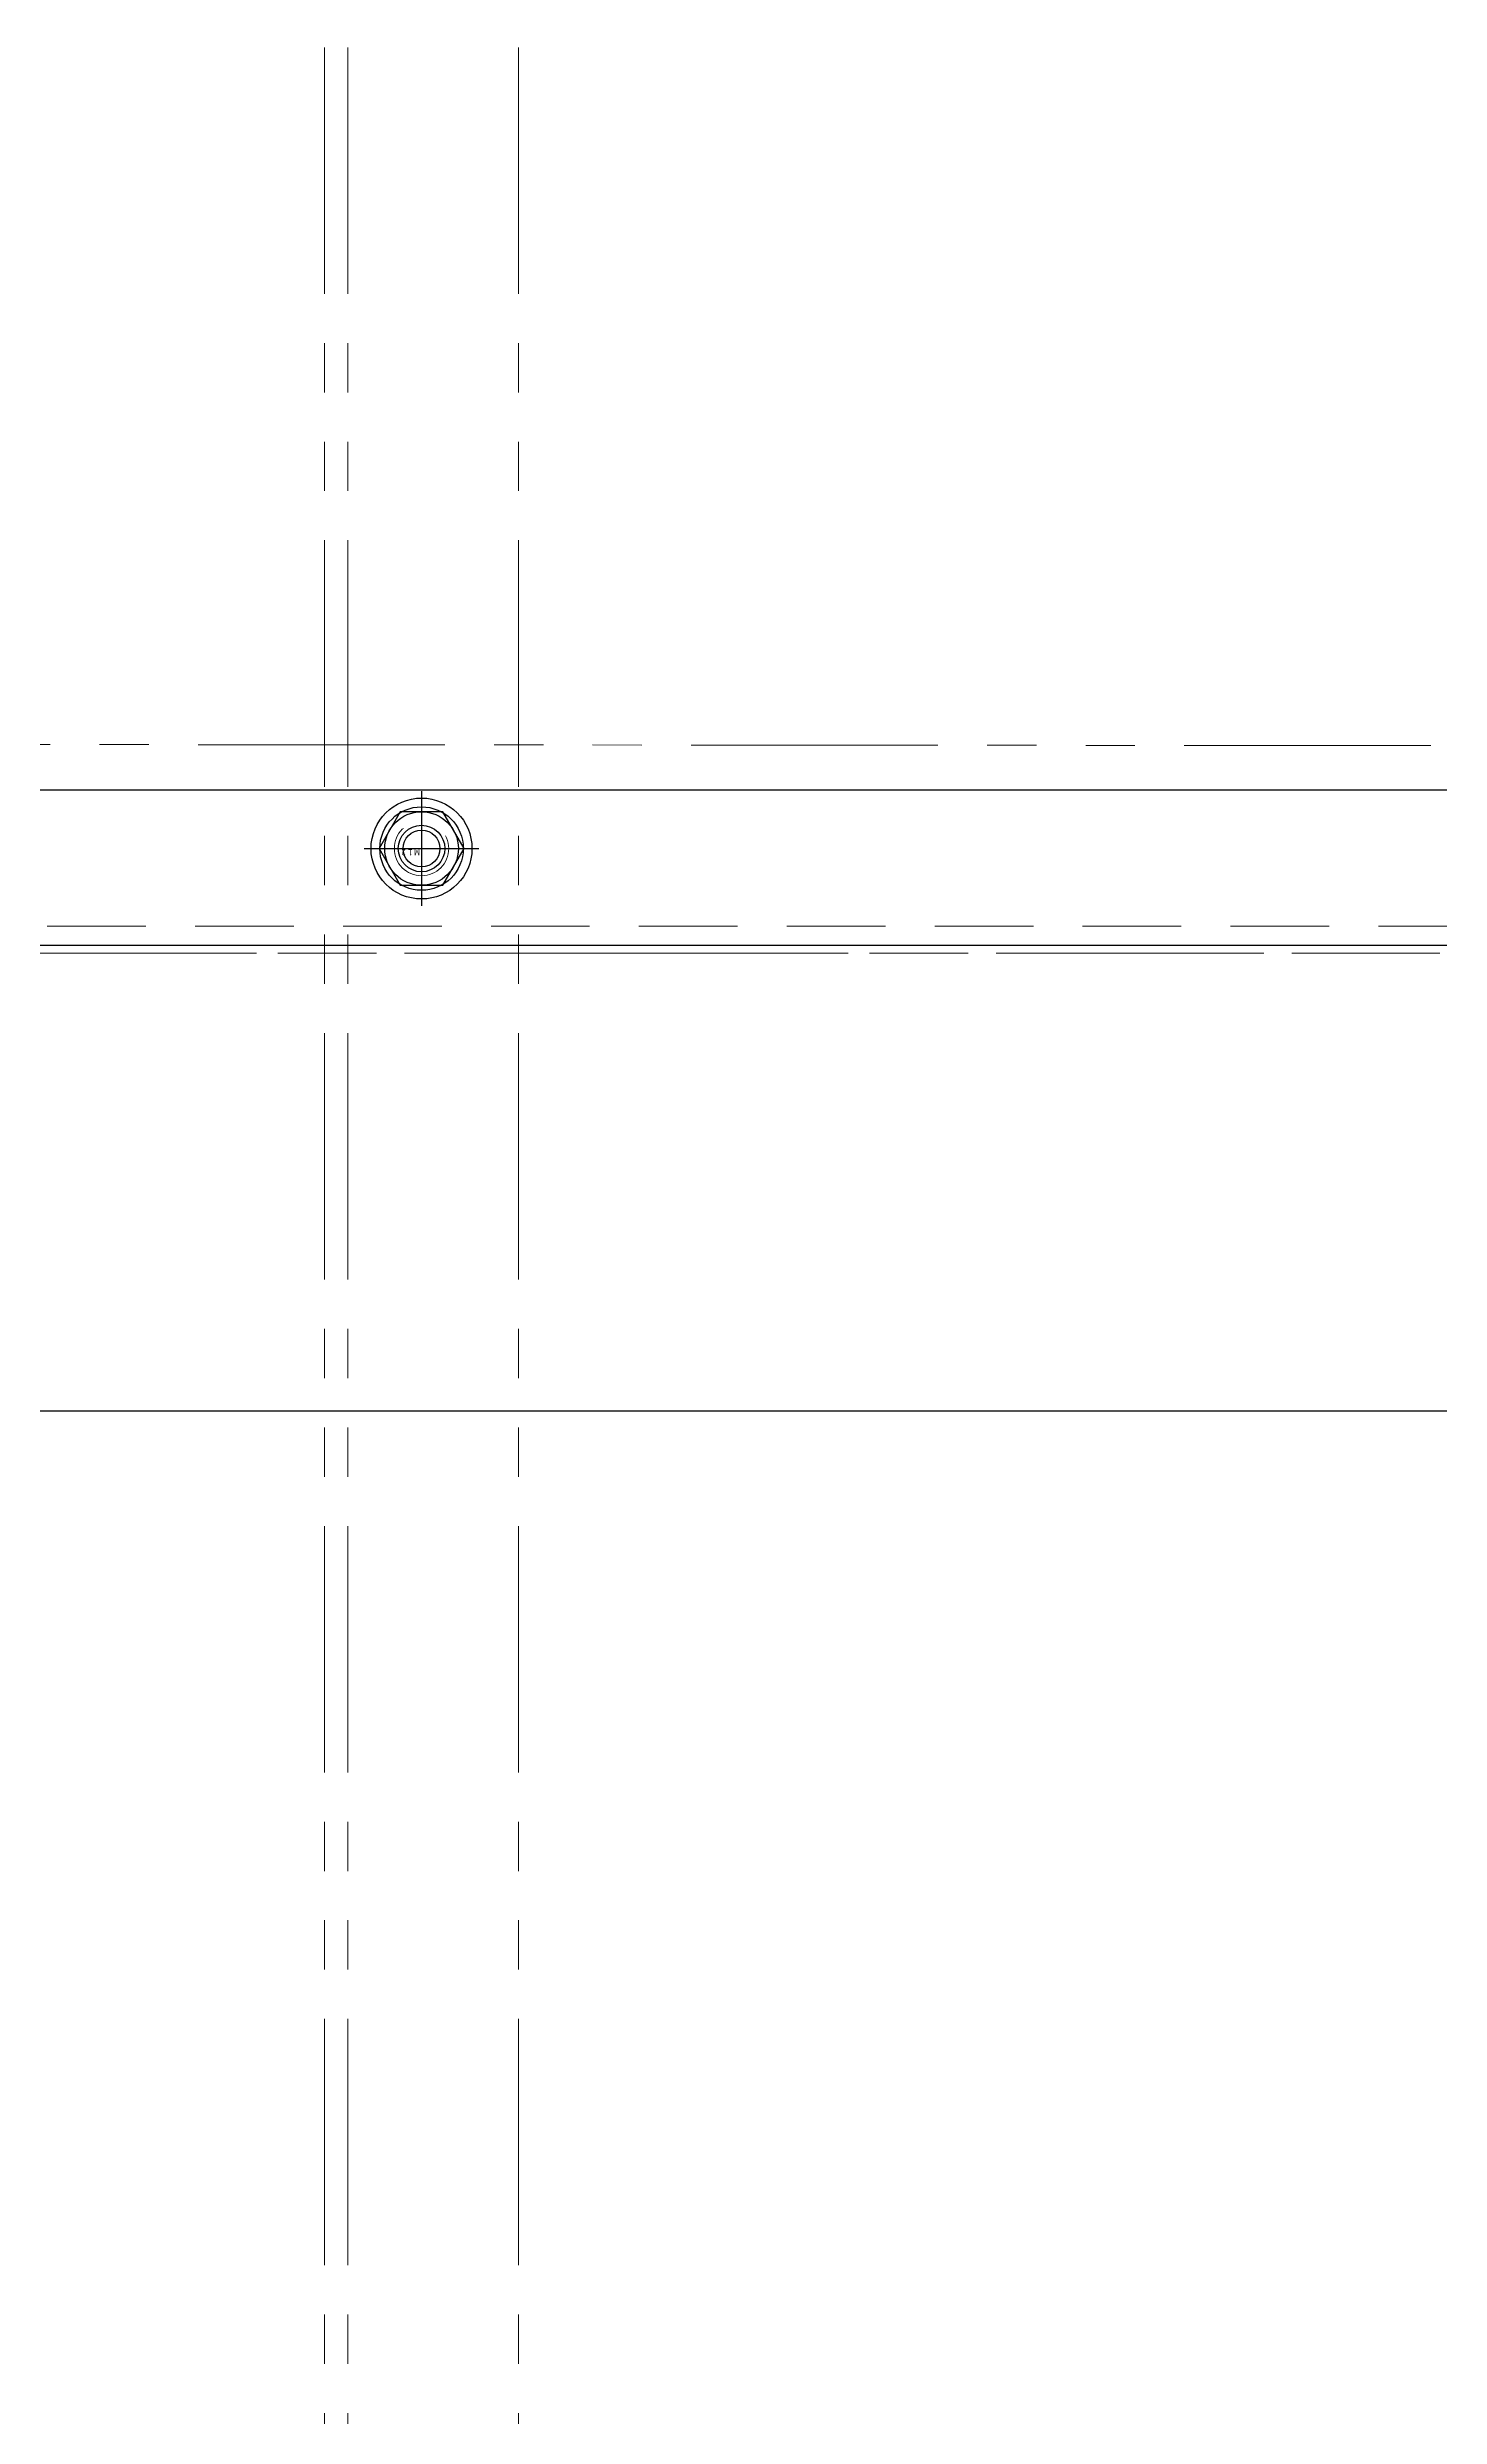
# Model space of a CAD drawing. Header units: millimetres. Extents: x -8731 to 85711, y -14522 to 31379.
# Drawn here: x 28802 to 29161, y -12309 to -11698 of the extents above; entities that cross this region are included whole.
import ezdxf

# ---------------------------------------------------------------- set-up
doc = ezdxf.new("R2010")
doc.units = ezdxf.units.MM
doc.header["$LTSCALE"] = 4
for name, pattern in [('CENTER2', [28.575, 19.05, -3.175, 3.175, -3.175]), ('HIDDEN', [9.525, 6.35, -3.175]), ('PHANTOM2', [31.75, 15.875, -3.175, 3.175, -3.175, 3.175, -3.175])]:
    doc.linetypes.add(name, pattern=pattern)
for name, color, linetype, lineweight in [('04_HIDDEN', 2, 'HIDDEN', 13), ('05_CENTER', 4, 'CENTER2', 13), ('06_PHANTOM', 2, 'PHANTOM2', 13)]:
    doc.layers.add(name, color=color, linetype=linetype, lineweight=lineweight)
doc.layers.add('10_DRAFT', color=8, linetype='Continuous', lineweight=0, plot=False)
doc.styles.add('KANJI0', font='txt.shx', dxfattribs={"width": 0.9, "height": 30, "bigfont": 'bigfont'})

# ---------------------------------------------------------------- blocks, each defined once
blk = doc.blocks.new('A$C715B031A_1_1')
at = {"color": 0}
blk.add_lwpolyline([(-245, 20), (2325, 20), (2325, -18), (2323, -20), (-243, -20), (-245, -18)], close=True, dxfattribs=at)
blk.add_circle((80, -5), 7, dxfattribs=at)
at = {"layer": '04_HIDDEN'}
blk.add_line((-245, 15), (2325, 15), dxfattribs=at)
at = {"layer": '05_CENTER'}
for p, q in [((80, -16.19), (80, 6.19)), ((91.19, -5), (68.81, -5))]:
    blk.add_line(p, q, dxfattribs=at)
blk = doc.blocks.new('12b_1_1_1')
at = {"color": 0, "linetype": 'CENTER2'}
for p, q in [((0, -14.77), (0, 14.77)), ((14.77, 0), (-14.77, 0))]:
    blk.add_line(p, q, dxfattribs=at)
at = {"color": 0}
for p, q in [((-5.48, 9.48), (-10.95, 0)), ((5.48, 9.48), (-5.48, 9.48)), ((10.95, 0), (5.48, 9.48)), ((-10.95, 0), (-5.48, -9.48)), ((5.48, -9.48), (10.95, 0)), ((-5.48, -9.48), (5.48, -9.48))]:
    blk.add_line(p, q, dxfattribs=at)
for radius in [13, 10.75, 9.48, 6, 4.75]:
    blk.add_circle((0, 0), radius, dxfattribs=at)
at = {"layer": '10_DRAFT', "linetype": 'CENTER2', "style": 'KANJI0', "width": 0.82}
blk.add_text('Ｍ１２', height=1.5, dxfattribs=at).set_placement((0.31, 0.09))
blk = doc.blocks.new('A$C15C804A4_1_1')
at = {"color": 0}
for p, q in [((-7, -30), (1107.25, -30)), ((3, -150), (1240, -150))]:
    blk.add_line(p, q, dxfattribs=at)
at = {"layer": '04_HIDDEN'}
blk.add_line((-7, -32), (1250, -32), dxfattribs=at)
blk = doc.blocks.new('A$C3BCF241E_1_1')
at = {"color": 0}
blk.add_lwpolyline([(0, 27), (-2635, 27, 0.353018), (-2654.55, 11.23), (-2679.21, -102.59, 0.798529), (-2617.34, -131.45), (-2540.81, -32.74, -0.232047), (-2524.98, -25), (-0.02, -27, 1.000411), (0, 27)], format="xyb", dxfattribs=at)

msp = doc.modelspace()

# ---------------------------------------------------------------- linework, layer by layer
msp.add_line((30993.44255, -11889.7187), (28781.67131, -11889.7187))
at = {"layer": '06_PHANTOM'}
for p, q in [((28873.44255, -11698.28864), (28873.44255, -13319.72902)), ((28879.44255, -11698.28864), (28879.44255, -13319.72902)), ((28923.44255, -11698.28864), (28923.44255, -13319.72902))]:
    msp.add_line(p, q, dxfattribs=at)

# ---------------------------------------------------------------- block references
at = {"rotation": 180}
msp.add_blockref('12b_1_1_1', (28898.44255, -11904.7187), dxfattribs=at)
at = {"xscale": -1}
msp.add_blockref('A$C15C804A4_1_1', (29870.44255, -11899.7187), dxfattribs=at)
at = {"layer": '04_HIDDEN', "xscale": -1, "rotation": 180}
msp.add_blockref('A$C715B031A_1_1', (28818.44255, -11909.7187), dxfattribs=at)
at = {"layer": '06_PHANTOM', "color": 6, "rotation": 180}
msp.add_blockref('A$C3BCF241E_1_1', (28538.44255, -11904.7187), dxfattribs=at)

doc.saveas('drawing.dxf')
